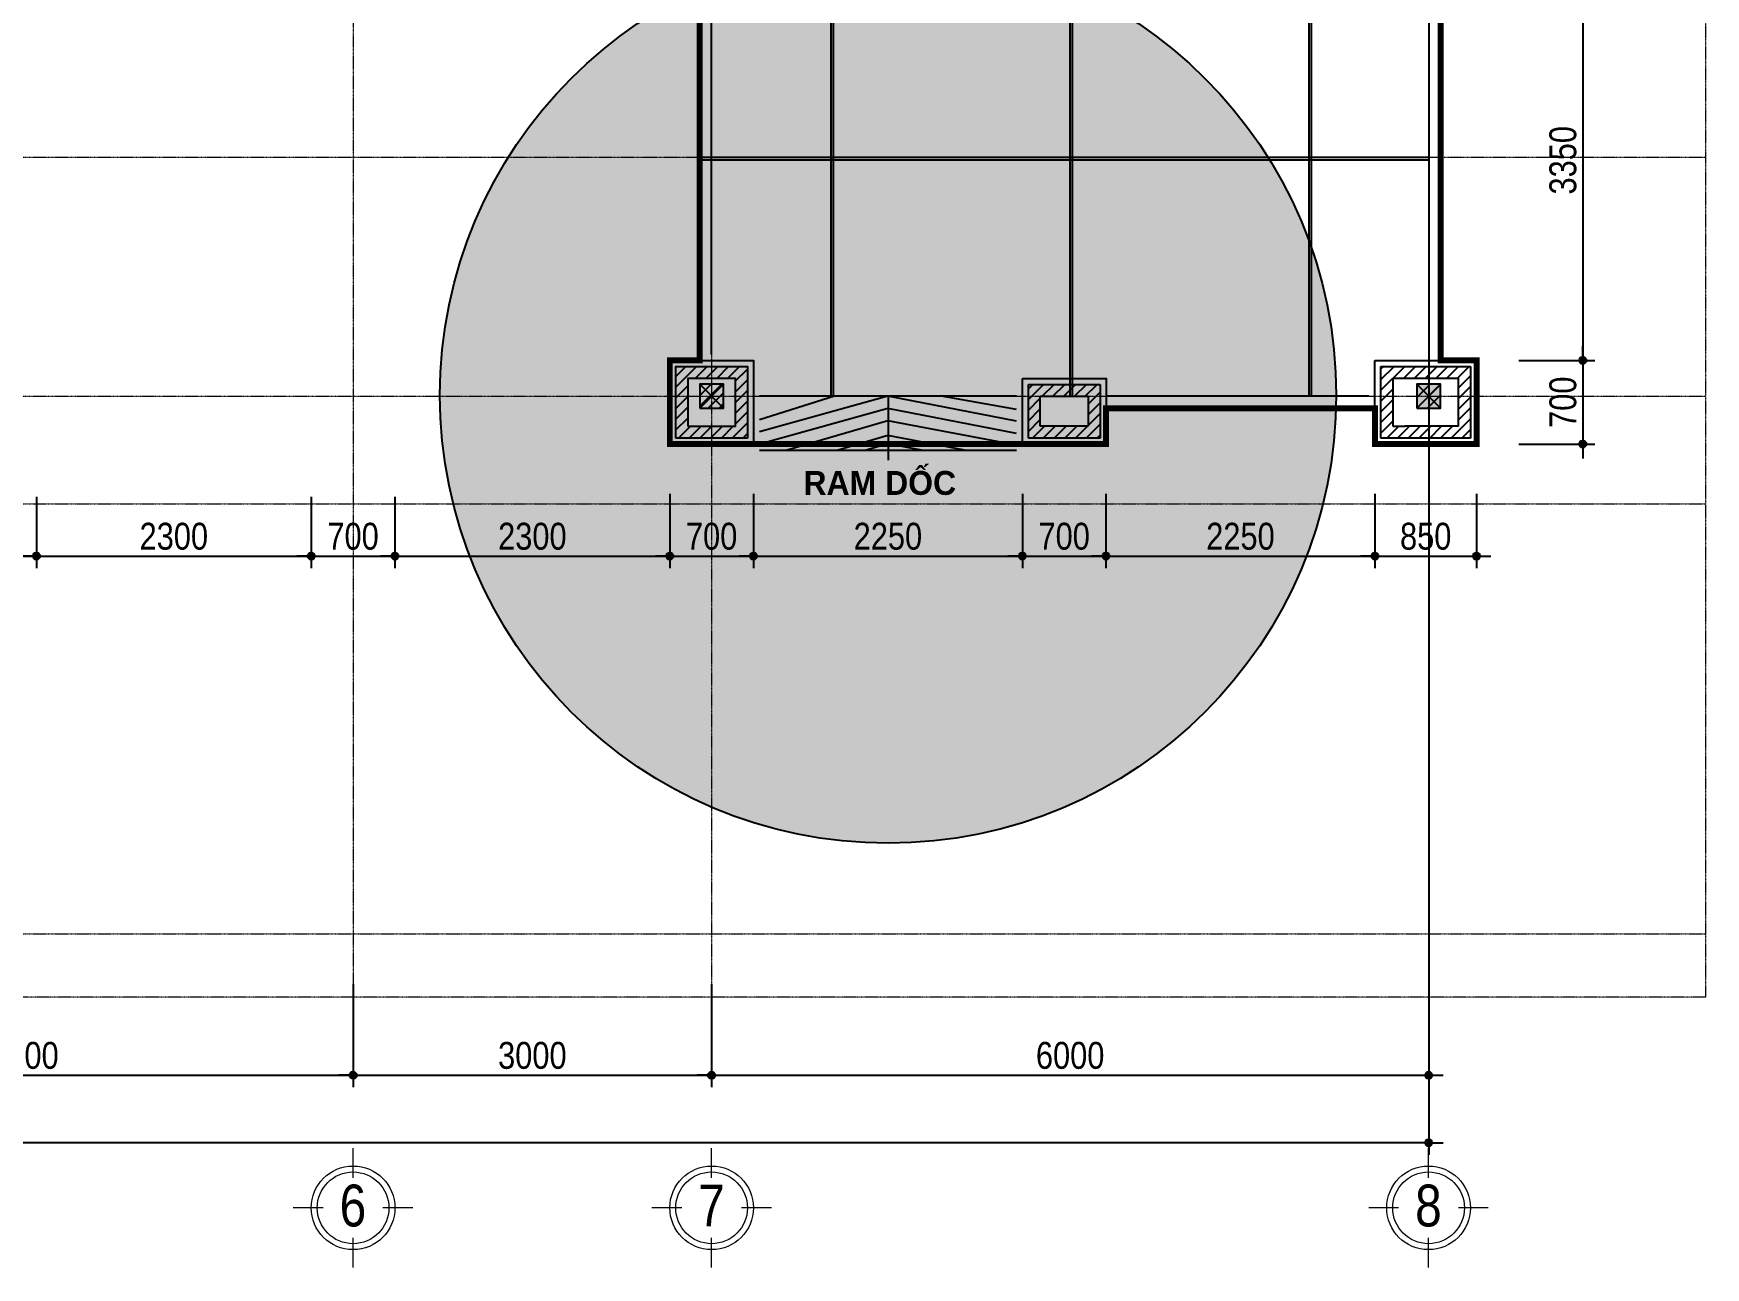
# Model space of a CAD drawing. Extents: x -79995 to 347433, y -157641 to 104789.
# Drawn here: x 8223 to 22215, y -1044 to 9285 of the extents above; entities that cross this region are included whole.
import ezdxf
from ezdxf.enums import TextEntityAlignment as Align

# ---------------------------------------------------------------- set-up
doc = ezdxf.new("R2010")
doc.units = 0
doc.linetypes.add('ACAD_ISO10W100', pattern=[18, 12, -3, 0, -3])
doc.linetypes.add('DASHED2', pattern=[0.375, 0.25, -0.125])
doc.layers.get('0').update_dxf_attribs({"color": 255, "linetype": 'CONTINUOUS'})
doc.layers.get('DEFPOINTS').update_dxf_attribs({"linetype": 'CONTINUOUS'})
for name, color, linetype in [('009', 251, 'CONTINUOUS'), ('DIM', 1, 'CONTINUOUS'), ('HACTH', 8, 'CONTINUOUS'), ('TAGS', 60, 'CONTINUOUS'), ('TEXT', 7, 'CONTINUOUS'), ('TUONG', 131, 'CONTINUOUS'), ('WALL', 4, 'CONTINUOUS')]:
    doc.layers.add(name, color=color, linetype=linetype)
for name, color, linetype, lineweight in [('NET-THAY', 2, 'CONTINUOUS', 13), ('TEN TRUC', 3, 'CONTINUOUS', 18), ('TRUC', 24, 'CONTINUOUS', 0)]:
    doc.layers.add(name, color=color, linetype=linetype, lineweight=lineweight)
doc.styles.add('HEL-CONDENSE', font='')
doc.styles.add('SWISS-CONDENSE', font='')
doc.styles.add('VNI-HELVE-CONDENSEN', font='')
doc.styles.get('HEL-CONDENSE').set_extended_font_data('VNI-Helve-Condense')
doc.styles.get('SWISS-CONDENSE').set_extended_font_data('VNI-Swiss-Condense')
doc.styles.get('VNI-HELVE-CONDENSEN').set_extended_font_data('VNI-Helve-Condense')
doc.dimstyles.new('D100', dxfattribs={"dimtxt": 225, "dimasz": 1.2, "dimexe": 100, "dimexo": 0, "dimgap": 50, "dimtad": 1, "dimdec": 0, "dimzin": 13, "dimdsep": 46, "dimtxsty": 'HEL-CONDENSE', "dimblk": 'D50', "dimcen": 0, "dimclrd": 1, "dimclre": 1, "dimclrt": 7, "dimadec": 0, "dimazin": 0, "dimtfac": 1, "dimtdec": 0, "dimtmove": 0, "dimatfit": 3, "dimldrblk": 'D50', "dimfxl": 1, "dimtolj": 1, "dimtzin": 13, "dimarcsym": 0})

# ---------------------------------------------------------------- blocks, each defined once
blk = doc.blocks.new('D50')
at = {"layer": 'DIM'}
blk.add_hatch(color=256, dxfattribs=at).paths.add_polyline_path([(25, 0, 1), (-25, 0, 1)])
blk.add_line((25, 0), (100, 0), dxfattribs=at)
blk.add_circle((0, 0), 25, dxfattribs=at)
blk = doc.blocks.new('*D73')
at = {"layer": 'DEFPOINTS', "color": 0, "transparency": 16777216}
for p in [(10898, 1327), (5398, 1227), (10898, 565)]:
    blk.add_point(p, dxfattribs=at)
at = {"layer": 'DIM', "color": 1, "lineweight": -2, "transparency": 16777216}
for p, q in [((10898, 1327), (10898, 465)), ((5398, 1227), (5398, 465)), ((5400, 565), (10897, 565))]:
    blk.add_line(p, q, dxfattribs=at)
at = {"layer": 'DIM', "color": 1, "lineweight": -2, "transparency": 16777216, "xscale": 1.199999999999999, "yscale": 1.199999999999999, "zscale": 1.199999999999999, "rotation": 180}
blk.add_blockref('D50', (5398, 565), dxfattribs=at)
at = {"layer": 'DIM', "color": 1, "lineweight": -2, "transparency": 16777216, "xscale": 1.199999999999999, "yscale": 1.199999999999999, "zscale": 1.199999999999999}
blk.add_blockref('D50', (10898, 565), dxfattribs=at)
at = {"layer": 'DIM', "color": 7, "transparency": 16777216, "insert": (8148, 730), "char_height": 225, "attachment_point": 5, "style": 'HEL-CONDENSE'}
blk.add_mtext('\\A1;5500', dxfattribs=at)
blk = doc.blocks.new('*D74')
at = {"layer": 'DEFPOINTS', "color": 0, "transparency": 16777216}
for p in [(10898, 1327), (13898, 1327), (13898, 565)]:
    blk.add_point(p, dxfattribs=at)
at = {"layer": 'DIM', "color": 1, "lineweight": -2, "transparency": 16777216}
for p, q in [((10898, 1327), (10898, 465)), ((13898, 1327), (13898, 465)), ((10900, 565), (13897, 565))]:
    blk.add_line(p, q, dxfattribs=at)
at = {"layer": 'DIM', "color": 1, "lineweight": -2, "transparency": 16777216, "xscale": 1.199999999999999, "yscale": 1.199999999999999, "zscale": 1.199999999999999, "rotation": 180}
blk.add_blockref('D50', (10898, 565), dxfattribs=at)
at = {"layer": 'DIM', "color": 1, "lineweight": -2, "transparency": 16777216, "xscale": 1.199999999999999, "yscale": 1.199999999999999, "zscale": 1.199999999999999}
blk.add_blockref('D50', (13898, 565), dxfattribs=at)
at = {"layer": 'DIM', "color": 7, "transparency": 16777216, "insert": (12398, 730), "char_height": 225, "attachment_point": 5, "style": 'HEL-CONDENSE'}
blk.add_mtext('\\A1;3000', dxfattribs=at)
blk = doc.blocks.new('*D75')
at = {"layer": 'DEFPOINTS', "color": 0, "transparency": 16777216}
for p in [(19898, 6656), (13898, 1327), (19898, 565)]:
    blk.add_point(p, dxfattribs=at)
at = {"layer": 'DIM', "color": 1, "lineweight": -2, "transparency": 16777216}
for p, q in [((19898, 6656), (19898, 465)), ((13898, 1327), (13898, 465)), ((13900, 565), (19897, 565))]:
    blk.add_line(p, q, dxfattribs=at)
at = {"layer": 'DIM', "color": 1, "lineweight": -2, "transparency": 16777216, "xscale": 1.199999999999999, "yscale": 1.199999999999999, "zscale": 1.199999999999999, "rotation": 180}
blk.add_blockref('D50', (13898, 565), dxfattribs=at)
at = {"layer": 'DIM', "color": 1, "lineweight": -2, "transparency": 16777216, "xscale": 1.199999999999999, "yscale": 1.199999999999999, "zscale": 1.199999999999999}
blk.add_blockref('D50', (19898, 565), dxfattribs=at)
at = {"layer": 'DIM', "color": 7, "transparency": 16777216, "insert": (16898, 730), "char_height": 225, "attachment_point": 5, "style": 'HEL-CONDENSE'}
blk.add_mtext('\\A1;6000', dxfattribs=at)
blk = doc.blocks.new('A$C206177D3')
at = {"layer": 'TEN TRUC', "ltscale": 1000}
for p, q in [((-37, 240), (-37, 490)), ((-287, -10), (-537, -10)), ((463, -10), (213, -10)), ((-37, -510), (-37, -260))]:
    blk.add_line(p, q, dxfattribs=at)
blk.add_circle((-37, -10), 350, dxfattribs=at)
at = {"layer": 'TEN TRUC', "color": 254, "ltscale": 1000}
blk.add_circle((-37, -10), 300, dxfattribs=at)
blk = doc.blocks.new('A$C225A2996')
at = {"layer": 'WALL'}
blk.add_hatch(color=4, dxfattribs=at).paths.add_polyline_path([(531, 82), (731, 82), (731, 282), (531, 282)])
at = {"layer": 'WALL', "color": 4}
for p, q in [((531, 282), (731, 82)), ((531, 82), (731, 282))]:
    blk.add_line(p, q, dxfattribs=at)
blk.add_lwpolyline([(531, 82), (731, 82), (731, 282), (531, 282)], close=True, dxfattribs=at)
blk = doc.blocks.new('*D115')
at = {"layer": 'DEFPOINTS', "color": 0, "transparency": 16777216}
for p in [(20652, 9898), (20652, 6548), (21187, 6548)]:
    blk.add_point(p, dxfattribs=at)
at = {"layer": 'DIM', "color": 1, "lineweight": -2, "transparency": 16777216}
for p, q in [((20652, 9898), (21287, 9898)), ((21187, 9896), (21187, 6549)), ((20652, 6548), (21287, 6548))]:
    blk.add_line(p, q, dxfattribs=at)
at = {"layer": 'DIM', "color": 1, "lineweight": -2, "transparency": 16777216, "xscale": 1.199999999999999, "yscale": 1.199999999999999, "zscale": 1.199999999999999}
for p, rotation in [((21187, 9898), 90), ((21187, 6548), 270)]:
    blk.add_blockref('D50', p, dxfattribs=dict(at, rotation=rotation))
at = {"layer": 'DIM', "color": 7, "transparency": 16777216, "insert": (21022, 8223), "char_height": 225, "attachment_point": 5, "rotation": 90, "style": 'HEL-CONDENSE'}
blk.add_mtext('\\A1;3350', dxfattribs=at)
blk = doc.blocks.new('*D116')
at = {"layer": 'DEFPOINTS', "color": 0, "transparency": 16777216}
for p in [(20652, 6548), (20652, 5848), (21187, 5848)]:
    blk.add_point(p, dxfattribs=at)
at = {"layer": 'DIM', "color": 1, "lineweight": -2, "transparency": 16777216}
for p, q in [((20652, 6548), (21287, 6548)), ((21187, 6546), (21187, 5849)), ((20652, 5848), (21287, 5848))]:
    blk.add_line(p, q, dxfattribs=at)
at = {"layer": 'DIM', "color": 1, "lineweight": -2, "transparency": 16777216, "xscale": 1.199999999999999, "yscale": 1.199999999999999, "zscale": 1.199999999999999}
for p, rotation in [((21187, 6548), 90), ((21187, 5848), 270)]:
    blk.add_blockref('D50', p, dxfattribs=dict(at, rotation=rotation))
at = {"layer": 'DIM', "color": 7, "transparency": 16777216, "insert": (21022, 6198), "char_height": 225, "attachment_point": 5, "rotation": 90, "style": 'HEL-CONDENSE'}
blk.add_mtext('\\A1;700', dxfattribs=at)
blk = doc.blocks.new('*D129')
at = {"layer": 'DEFPOINTS', "color": 0, "transparency": 16777216}
for p in [(7548, 5405), (8248, 5405), (8248, 4910)]:
    blk.add_point(p, dxfattribs=at)
at = {"layer": 'DIM', "color": 1, "lineweight": -2, "transparency": 16777216}
for p, q in [((7548, 5405), (7548, 4810)), ((8248, 5405), (8248, 4810)), ((7550, 4910), (8247, 4910))]:
    blk.add_line(p, q, dxfattribs=at)
at = {"layer": 'DIM', "color": 1, "lineweight": -2, "transparency": 16777216, "xscale": 1.199999999999999, "yscale": 1.199999999999999, "zscale": 1.199999999999999, "rotation": 180}
blk.add_blockref('D50', (7548, 4910), dxfattribs=at)
at = {"layer": 'DIM', "color": 1, "lineweight": -2, "transparency": 16777216, "xscale": 1.199999999999999, "yscale": 1.199999999999999, "zscale": 1.199999999999999}
blk.add_blockref('D50', (8248, 4910), dxfattribs=at)
at = {"layer": 'DIM', "color": 7, "transparency": 16777216, "insert": (7898, 5075), "char_height": 225, "attachment_point": 5, "style": 'HEL-CONDENSE'}
blk.add_mtext('\\A1;700', dxfattribs=at)
blk = doc.blocks.new('*D130')
at = {"layer": 'DEFPOINTS', "color": 0, "transparency": 16777216}
for p in [(8248, 5405), (10548, 5405), (10548, 4910)]:
    blk.add_point(p, dxfattribs=at)
at = {"layer": 'DIM', "color": 1, "lineweight": -2, "transparency": 16777216}
for p, q in [((8248, 5405), (8248, 4810)), ((10548, 5405), (10548, 4810)), ((8250, 4910), (10547, 4910))]:
    blk.add_line(p, q, dxfattribs=at)
at = {"layer": 'DIM', "color": 1, "lineweight": -2, "transparency": 16777216, "xscale": 1.199999999999999, "yscale": 1.199999999999999, "zscale": 1.199999999999999, "rotation": 180}
blk.add_blockref('D50', (8248, 4910), dxfattribs=at)
at = {"layer": 'DIM', "color": 1, "lineweight": -2, "transparency": 16777216, "xscale": 1.199999999999999, "yscale": 1.199999999999999, "zscale": 1.199999999999999}
blk.add_blockref('D50', (10548, 4910), dxfattribs=at)
at = {"layer": 'DIM', "color": 7, "transparency": 16777216, "insert": (9398, 5075), "char_height": 225, "attachment_point": 5, "style": 'HEL-CONDENSE'}
blk.add_mtext('\\A1;2300', dxfattribs=at)
blk = doc.blocks.new('*D131')
at = {"layer": 'DEFPOINTS', "color": 0, "transparency": 16777216}
for p in [(10548, 5405), (11248, 5405), (11248, 4910)]:
    blk.add_point(p, dxfattribs=at)
at = {"layer": 'DIM', "color": 1, "lineweight": -2, "transparency": 16777216}
for p, q in [((10548, 5405), (10548, 4810)), ((11248, 5405), (11248, 4810)), ((10550, 4910), (11247, 4910))]:
    blk.add_line(p, q, dxfattribs=at)
at = {"layer": 'DIM', "color": 1, "lineweight": -2, "transparency": 16777216, "xscale": 1.199999999999999, "yscale": 1.199999999999999, "zscale": 1.199999999999999, "rotation": 180}
blk.add_blockref('D50', (10548, 4910), dxfattribs=at)
at = {"layer": 'DIM', "color": 1, "lineweight": -2, "transparency": 16777216, "xscale": 1.199999999999999, "yscale": 1.199999999999999, "zscale": 1.199999999999999}
blk.add_blockref('D50', (11248, 4910), dxfattribs=at)
at = {"layer": 'DIM', "color": 7, "transparency": 16777216, "insert": (10898, 5075), "char_height": 225, "attachment_point": 5, "style": 'HEL-CONDENSE'}
blk.add_mtext('\\A1;700', dxfattribs=at)
blk = doc.blocks.new('*D132')
at = {"layer": 'DEFPOINTS', "color": 0, "transparency": 16777216}
for p in [(11248, 5405), (13548, 5430), (13548, 4910)]:
    blk.add_point(p, dxfattribs=at)
at = {"layer": 'DIM', "color": 1, "lineweight": -2, "transparency": 16777216}
for p, q in [((11248, 5405), (11248, 4810)), ((13548, 5430), (13548, 4810)), ((11250, 4910), (13547, 4910))]:
    blk.add_line(p, q, dxfattribs=at)
at = {"layer": 'DIM', "color": 1, "lineweight": -2, "transparency": 16777216, "xscale": 1.199999999999999, "yscale": 1.199999999999999, "zscale": 1.199999999999999, "rotation": 180}
blk.add_blockref('D50', (11248, 4910), dxfattribs=at)
at = {"layer": 'DIM', "color": 1, "lineweight": -2, "transparency": 16777216, "xscale": 1.199999999999999, "yscale": 1.199999999999999, "zscale": 1.199999999999999}
blk.add_blockref('D50', (13548, 4910), dxfattribs=at)
at = {"layer": 'DIM', "color": 7, "transparency": 16777216, "insert": (12398, 5075), "char_height": 225, "attachment_point": 5, "style": 'HEL-CONDENSE'}
blk.add_mtext('\\A1;2300', dxfattribs=at)
blk = doc.blocks.new('*D133')
at = {"layer": 'DEFPOINTS', "color": 0, "transparency": 16777216}
for p in [(13548, 5430), (14248, 5430), (14248, 4910)]:
    blk.add_point(p, dxfattribs=at)
at = {"layer": 'DIM', "color": 1, "lineweight": -2, "transparency": 16777216}
for p, q in [((13548, 5430), (13548, 4810)), ((14248, 5430), (14248, 4810)), ((13550, 4910), (14247, 4910))]:
    blk.add_line(p, q, dxfattribs=at)
at = {"layer": 'DIM', "color": 1, "lineweight": -2, "transparency": 16777216, "xscale": 1.199999999999999, "yscale": 1.199999999999999, "zscale": 1.199999999999999, "rotation": 180}
blk.add_blockref('D50', (13548, 4910), dxfattribs=at)
at = {"layer": 'DIM', "color": 1, "lineweight": -2, "transparency": 16777216, "xscale": 1.199999999999999, "yscale": 1.199999999999999, "zscale": 1.199999999999999}
blk.add_blockref('D50', (14248, 4910), dxfattribs=at)
at = {"layer": 'DIM', "color": 7, "transparency": 16777216, "insert": (13898, 5075), "char_height": 225, "attachment_point": 5, "style": 'HEL-CONDENSE'}
blk.add_mtext('\\A1;700', dxfattribs=at)
blk = doc.blocks.new('*D134')
at = {"layer": 'DEFPOINTS', "color": 0, "transparency": 16777216}
for p in [(14248, 5430), (16498, 5430), (16498, 4910)]:
    blk.add_point(p, dxfattribs=at)
at = {"layer": 'DIM', "color": 1, "lineweight": -2, "transparency": 16777216}
for p, q in [((14248, 5430), (14248, 4810)), ((16498, 5430), (16498, 4810)), ((14250, 4910), (16497, 4910))]:
    blk.add_line(p, q, dxfattribs=at)
at = {"layer": 'DIM', "color": 1, "lineweight": -2, "transparency": 16777216, "xscale": 1.199999999999999, "yscale": 1.199999999999999, "zscale": 1.199999999999999, "rotation": 180}
blk.add_blockref('D50', (14248, 4910), dxfattribs=at)
at = {"layer": 'DIM', "color": 1, "lineweight": -2, "transparency": 16777216, "xscale": 1.199999999999999, "yscale": 1.199999999999999, "zscale": 1.199999999999999}
blk.add_blockref('D50', (16498, 4910), dxfattribs=at)
at = {"layer": 'DIM', "color": 7, "transparency": 16777216, "insert": (15373, 5075), "char_height": 225, "attachment_point": 5, "style": 'HEL-CONDENSE'}
blk.add_mtext('\\A1;2250', dxfattribs=at)
blk = doc.blocks.new('*D135')
at = {"layer": 'DEFPOINTS', "color": 0, "transparency": 16777216}
for p in [(16498, 5430), (17198, 5430), (17198, 4910)]:
    blk.add_point(p, dxfattribs=at)
at = {"layer": 'DIM', "color": 1, "lineweight": -2, "transparency": 16777216}
for p, q in [((16498, 5430), (16498, 4810)), ((17198, 5430), (17198, 4810)), ((16500, 4910), (17197, 4910))]:
    blk.add_line(p, q, dxfattribs=at)
at = {"layer": 'DIM', "color": 1, "lineweight": -2, "transparency": 16777216, "xscale": 1.199999999999999, "yscale": 1.199999999999999, "zscale": 1.199999999999999, "rotation": 180}
blk.add_blockref('D50', (16498, 4910), dxfattribs=at)
at = {"layer": 'DIM', "color": 1, "lineweight": -2, "transparency": 16777216, "xscale": 1.199999999999999, "yscale": 1.199999999999999, "zscale": 1.199999999999999}
blk.add_blockref('D50', (17198, 4910), dxfattribs=at)
at = {"layer": 'DIM', "color": 7, "transparency": 16777216, "insert": (16848, 5075), "char_height": 225, "attachment_point": 5, "style": 'HEL-CONDENSE'}
blk.add_mtext('\\A1;700', dxfattribs=at)
blk = doc.blocks.new('*D136')
at = {"layer": 'DEFPOINTS', "color": 0, "transparency": 16777216}
for p in [(17198, 5430), (19448, 5430), (19448, 4910)]:
    blk.add_point(p, dxfattribs=at)
at = {"layer": 'DIM', "color": 1, "lineweight": -2, "transparency": 16777216}
for p, q in [((17198, 5430), (17198, 4810)), ((19448, 5430), (19448, 4810)), ((17200, 4910), (19447, 4910))]:
    blk.add_line(p, q, dxfattribs=at)
at = {"layer": 'DIM', "color": 1, "lineweight": -2, "transparency": 16777216, "xscale": 1.199999999999999, "yscale": 1.199999999999999, "zscale": 1.199999999999999, "rotation": 180}
blk.add_blockref('D50', (17198, 4910), dxfattribs=at)
at = {"layer": 'DIM', "color": 1, "lineweight": -2, "transparency": 16777216, "xscale": 1.199999999999999, "yscale": 1.199999999999999, "zscale": 1.199999999999999}
blk.add_blockref('D50', (19448, 4910), dxfattribs=at)
at = {"layer": 'DIM', "color": 7, "transparency": 16777216, "insert": (18323, 5075), "char_height": 225, "attachment_point": 5, "style": 'HEL-CONDENSE'}
blk.add_mtext('\\A1;2250', dxfattribs=at)
blk = doc.blocks.new('*D137')
at = {"layer": 'DEFPOINTS', "color": 0, "transparency": 16777216}
for p in [(19448, 5430), (20298, 5430), (20298, 4910)]:
    blk.add_point(p, dxfattribs=at)
at = {"layer": 'DIM', "color": 1, "lineweight": -2, "transparency": 16777216}
for p, q in [((19448, 5430), (19448, 4810)), ((20298, 5430), (20298, 4810)), ((19450, 4910), (20297, 4910))]:
    blk.add_line(p, q, dxfattribs=at)
at = {"layer": 'DIM', "color": 1, "lineweight": -2, "transparency": 16777216, "xscale": 1.199999999999999, "yscale": 1.199999999999999, "zscale": 1.199999999999999, "rotation": 180}
blk.add_blockref('D50', (19448, 4910), dxfattribs=at)
at = {"layer": 'DIM', "color": 1, "lineweight": -2, "transparency": 16777216, "xscale": 1.199999999999999, "yscale": 1.199999999999999, "zscale": 1.199999999999999}
blk.add_blockref('D50', (20298, 4910), dxfattribs=at)
at = {"layer": 'DIM', "color": 7, "transparency": 16777216, "insert": (19873, 5075), "char_height": 225, "attachment_point": 5, "style": 'HEL-CONDENSE'}
blk.add_mtext('\\A1;850', dxfattribs=at)
blk = doc.blocks.new('*D149')
at = {"layer": '009', "color": 1, "lineweight": -2, "transparency": 16777216}
for p, q in [((-13102, 2040), (-13102, -100)), ((19898, 1748), (19898, -100)), ((19897, 0), (-13100, 0))]:
    blk.add_line(p, q, dxfattribs=at)
at = {"layer": 'DEFPOINTS', "color": 0, "transparency": 16777216}
for p in [(-13102, 2040), (19898, 1748), (-13102, 0)]:
    blk.add_point(p, dxfattribs=at)
at = {"layer": '009', "color": 1, "lineweight": -2, "transparency": 16777216, "xscale": 1.199999999999999, "yscale": 1.199999999999999, "zscale": 1.199999999999999, "rotation": 180}
blk.add_blockref('D50', (-13102, 0), dxfattribs=at)
at = {"layer": '009', "color": 1, "lineweight": -2, "transparency": 16777216, "xscale": 1.199999999999999, "yscale": 1.199999999999999, "zscale": 1.199999999999999}
blk.add_blockref('D50', (19898, 0), dxfattribs=at)
at = {"layer": '009', "color": 7, "transparency": 16777216, "insert": (3398, 165), "char_height": 225, "attachment_point": 5, "style": 'HEL-CONDENSE'}
blk.add_mtext('\\A1;33000', dxfattribs=at)

msp = doc.modelspace()

# ---------------------------------------------------------------- hatches: boundary and pattern name
at = {"layer": '009'}
h = msp.add_hatch(dxfattribs=at)
h.set_pattern_fill('ANSI31', color=256, scale=20, style=0)
h.set_pattern_definition([(45, (-1312525.24, -405070), (-44.9012806, 44.9012806), [])])
h.paths.add_polyline_path([(13598.452, 6497.64), (13598.452, 5897.64), (14198.452, 5897.64), (14198.452, 6497.64)])
h.paths.add_polyline_path([(13698.452, 6397.64), (14098.452, 6397.64), (14098.452, 5997.64), (13698.452, 5997.64)], flags=16)
h.paths.add_polyline_path([(13798.452, 6347.64), (13998.452, 6347.64), (13998.452, 6147.64), (13798.452, 6147.64)], flags=0)
h.paths.add_polyline_path([(16548.452, 5897.64), (17148.452, 5897.64), (17148.452, 6347.64), (16548.452, 6347.64)])
h.paths.add_polyline_path([(16648.452, 6247.64), (17048.452, 6247.64), (17048.452, 5997.64), (16648.452, 5997.64)], flags=16)
h.paths.add_polyline_path([(19498.452, 5897.64), (20248.452, 5897.64), (20248.452, 6497.64), (19498.452, 6497.64)])
h.paths.add_polyline_path([(19598.452, 6397.64), (20148.452, 6397.64), (20148.452, 5997.64), (19698.452, 5997.64), (19598.452, 5997.64)], flags=16)
h.paths.add_polyline_path([(19798.452, 6347.64), (19998.452, 6347.64), (19998.452, 6147.64), (19798.452, 6147.64)], flags=0)

# ---------------------------------------------------------------- linework, layer by layer
for points in [[(14898.452, 6247.64), (14898.452, 20197.64)], [(14918.452, 6247.64), (14918.452, 20197.64)], [(18898.452, 6247.64), (18898.452, 20197.64)], [(18918.452, 6247.64), (18918.452, 20197.64)], [(16898.452, 6247.64), (16898.452, 20097.64)], [(16918.452, 6247.64), (16918.452, 20097.64)], [(13898.452, 6597.64), (13898.452, 10222.64), (13878.452, 10222.64)], [(13798.402, 6547.64), (13802.029, 10151.217)], [(19898.452, 9897.64), (19898.452, 6547.64)], [(19898.452, 9897.64), (19898.452, 6547.64)], [(19998.452, 9897.64), (19998.452, 6547.64)], [(13800.113, 8247.64), (19898.452, 8247.64)], [(13800.113, 8227.64), (19898.452, 8227.64)], [(16448.452, 6247.64), (14298.452, 6247.64)], [(19398.452, 6247.64), (17198.452, 6247.64)], [(19448.452, 6147.64), (17198.452, 6147.64)]]:
    msp.add_lwpolyline(points)
at = {"const_width": 50}
msp.add_lwpolyline([(19998.452, 9897.64), (19998.452, 6547.64), (20298.452, 6547.64), (20298.452, 5847.64), (19448.452, 5847.64), (19448.452, 6147.64), (17198.452, 6147.64), (17198.452, 5847.64), (16498.452, 5847.64), (14248.452, 5847.64), (13548.452, 5847.64), (13548.452, 6547.64), (13798.402, 6547.64), (13798.452, 9897.64)], dxfattribs=at)
at = {"layer": 'DIM'}
msp.add_line((14298.452, 5797.64), (16448.452, 5797.64), dxfattribs=at)
at = {"layer": 'HACTH'}
for points in [[(16448.452, 6039.986), (15373.452, 6247.64), (14298.452, 5949.44)], [(14926.181, 6247.64), (14298.452, 6052.037)], [(16448.452, 6136.785), (15820.724, 6247.64)], [(16448.452, 5937.389), (15373.452, 6145.043), (14320.81, 5851.971)], [(16448.452, 5838.793), (15373.452, 6042.445), (14531.223, 5797.64)], [(16013.537, 5797.64), (15373.452, 5918.9), (14956.268, 5797.64)], [(15654.257, 5797.64), (15373.452, 5850.837), (15190.434, 5797.64)]]:
    msp.add_lwpolyline(points, dxfattribs=at)
at = {"layer": 'NET-THAY', "linetype": 'ByBlock', "lineweight": -2}
for points in [[(13548.452, 6547.64), (14248.452, 6547.64), (14248.452, 5847.64), (13548.452, 5847.64)], [(19448.452, 6547.64), (20298.452, 6547.64), (20298.452, 5847.64), (19448.452, 5847.64)], [(16498.452, 6397.64), (17198.452, 6397.64), (17198.452, 5847.64), (16498.452, 5847.64)]]:
    msp.add_lwpolyline(points, close=True, dxfattribs=at)
at = {"layer": 'TRUC', "linetype": 'ACAD_ISO10W100', "ltscale": 0.2}
msp.add_lwpolyline([(-15555.532, 22319.896), (22214.78, 22319.896), (22214.78, 1217.867), (-15555.532, 1217.867)], close=True, dxfattribs=at)
for points in [[(13898.452, 22319.896), (13898.452, 1217.867)], [(13898.452, 22319.896), (13898.452, 1217.867)], [(19898.452, 22319.896), (19898.452, 6547.64)], [(10898.452, 20097.64), (10898.452, 1217.867)], [(-15555.532, 8247.64), (22214.78, 8247.64)], [(-15555.532, 8247.64), (22214.78, 8247.64)], [(-15555.532, 6247.64), (22214.78, 6247.64)], [(-15555.532, 5347.64), (22214.78, 5347.64)], [(-15555.532, 1747.64), (22214.78, 1747.64)]]:
    msp.add_lwpolyline(points, dxfattribs=at)
at = {"layer": 'TRUC', "linetype": 'DASHED2', "ltscale": 0.2}
msp.add_lwpolyline([(19898.452, 22319.896), (19898.452, 6547.64)], dxfattribs=at)
at = {"layer": 'TUONG'}
for p, q in [((19498.452, 5897.64), (19498.452, 6497.64)), ((19498.452, 6497.64), (20248.452, 6497.64)), ((20248.452, 6497.64), (20248.452, 5897.64)), ((16548.452, 5897.64), (16548.452, 6347.64)), ((16548.452, 6347.64), (17148.452, 6347.64)), ((17148.452, 6347.64), (17148.452, 5897.64)), ((16648.452, 5997.64), (16648.452, 6247.64)), ((16648.452, 6247.64), (17048.452, 6247.64)), ((17048.452, 6247.64), (17048.452, 5997.64)), ((14198.452, 5897.64), (13598.452, 5897.64)), ((13598.452, 5897.64), (13598.452, 5897.64)), ((17148.452, 5897.64), (16548.452, 5897.64)), ((17048.452, 5997.64), (16648.452, 5997.64)), ((20248.452, 5897.64), (19498.452, 5897.64)), ((20148.452, 5997.64), (19698.452, 5997.64))]:
    msp.add_line(p, q, dxfattribs=at)
at = {"layer": 'TUONG', "color": 4}
msp.add_line((19598.452, 5997.64), (19698.452, 5997.64), dxfattribs=at)
at = {"layer": 'TUONG'}
for points in [[(13598.452, 5897.64), (13598.452, 6497.64), (14198.452, 6497.64), (14198.452, 5897.64)], [(13698.452, 5997.64), (13698.452, 5997.64), (14098.452, 5997.64), (14098.452, 6397.64), (13698.452, 6397.64), (13698.452, 5997.64)]]:
    msp.add_lwpolyline(points, dxfattribs=at)
at = {"layer": 'TUONG', "color": 4}
msp.add_lwpolyline([(20148.452, 5997.64), (20148.452, 6397.64), (19598.452, 6397.64), (19598.452, 5997.64)], dxfattribs=at)

# ---------------------------------------------------------------- block references
at = {"layer": 'TAGS', "ltscale": 1000}
ref = msp.add_blockref('A$C206177D3', (10935.074, -534.454), dxfattribs=at)
ref.add_attrib('A', '6', dxfattribs={"color": 7, "ltscale": 1000, "height": 350, "style": 'VNI-HELVE-CONDENSEN'}).set_placement((10896.77, -700.092), align=Align.CENTER)
ref = msp.add_blockref('A$C206177D3', (13935.074, -534.454), dxfattribs=at)
ref.add_attrib('A', '7', dxfattribs={"color": 7, "ltscale": 1000, "height": 350, "style": 'VNI-HELVE-CONDENSEN'}).set_placement((13896.77, -700.092), align=Align.CENTER)
ref = msp.add_blockref('A$C206177D3', (19933.874, -534.454), dxfattribs=at)
ref.add_attrib('A', '8', dxfattribs={"color": 7, "ltscale": 1000, "height": 350, "style": 'VNI-HELVE-CONDENSEN'}).set_placement((19895.57, -700.092), align=Align.CENTER)
at = {"layer": 'TUONG', "color": 4}
for p in [(13267.062, 6066.007), (19267.062, 6066.007)]:
    msp.add_blockref('A$C225A2996', p, dxfattribs=at)

# ---------------------------------------------------------------- texts
at = {"layer": 'TEXT', "linetype": 'ByBlock', "lineweight": -2, "insert": (14666.385, 5622.584), "char_height": 200, "attachment_point": 1, "style": 'SWISS-CONDENSE'}
msp.add_mtext('{\\fVNI-Avo|b1|i0|c0|p2;RAM DOÁC }', dxfattribs=at)

# ---------------------------------------------------------------- dimensions: what is measured, and where the dimension line sits
at = {"layer": '009'}
dim = msp.add_linear_dim(base=(-13101.548, 0), p1=(19898.452, 1747.64), p2=(-13101.548, 2040), dimstyle='D100', dxfattribs=at)
dim.commit()
dim.dimension.update_dxf_attribs({"geometry": '*D149', "text_midpoint": (3398.452, 164.9)})
at = {"layer": 'DIM'}
for base, p1, p2, angle, picture, middle in [((21187.248, 6547.64), (20652.351, 9897.64), (20652.351, 6547.64), 90, '*D115', (21022.348, 8222.64)), ((19898.452, 564.902), (13898.452, 1326.506), (19898.452, 6656.279), 180, '*D75', (16898.452, 729.802)), ((21187.248, 5847.64), (20652.351, 6547.64), (20652.351, 5847.64), 90, '*D116', (21022.348, 6197.64)), ((10898.452, 564.902), (5398.452, 1226.506), (10898.452, 1326.506), 180, '*D73', (8148.452, 729.802)), ((13898.452, 564.902), (10898.452, 1326.506), (13898.452, 1326.506), 180, '*D74', (12398.452, 729.802))]:
    dim = msp.add_linear_dim(base=base, p1=p1, p2=p2, angle=angle, dimstyle='D100', override={"dimtmove": 1}, dxfattribs=at)
    dim.commit()
    dim.dimension.update_dxf_attribs({"geometry": picture, "text_midpoint": middle})
for base, p1, p2, picture, middle in [((8248.452, 4910.179), (7548.452, 5405.239), (8248.452, 5405.239), '*D129', (7898.452, 5075.079)), ((10548.452, 4910.179), (8248.452, 5405.239), (10548.452, 5405.239), '*D130', (9398.452, 5075.079)), ((11248.452, 4910.179), (10548.452, 5405.239), (11248.452, 5405.239), '*D131', (10898.452, 5075.079)), ((13548.452, 4910.179), (11248.452, 5405.239), (13548.452, 5429.594), '*D132', (12398.452, 5075.079)), ((14248.452, 4910.179), (13548.452, 5429.594), (14248.452, 5429.594), '*D133', (13898.452, 5075.079)), ((16498.452, 4910.179), (14248.452, 5429.594), (16498.452, 5429.594), '*D134', (15373.452, 5075.079)), ((17198.452, 4910.179), (16498.452, 5429.594), (17198.452, 5429.594), '*D135', (16848.452, 5075.079)), ((19448.452, 4910.179), (17198.452, 5429.594), (19448.452, 5429.594), '*D136', (18323.452, 5075.079)), ((20298.452, 4910.179), (19448.452, 5429.594), (20298.452, 5429.594), '*D137', (19873.452, 5075.079))]:
    dim = msp.add_linear_dim(base=base, p1=p1, p2=p2, dimstyle='D100', override={"dimtmove": 1}, dxfattribs=at)
    dim.commit()
    dim.dimension.update_dxf_attribs({"geometry": picture, "text_midpoint": middle})

# ---------------------------------------------------------------- leaders
msp.add_leader([(15374.555, 6257.04), (15374.555, 5712.512)], dimstyle='D100', override={"dimasz": 150, "dimgap": 50, "dimtad": 0})

doc.saveas('drawing.dxf')
